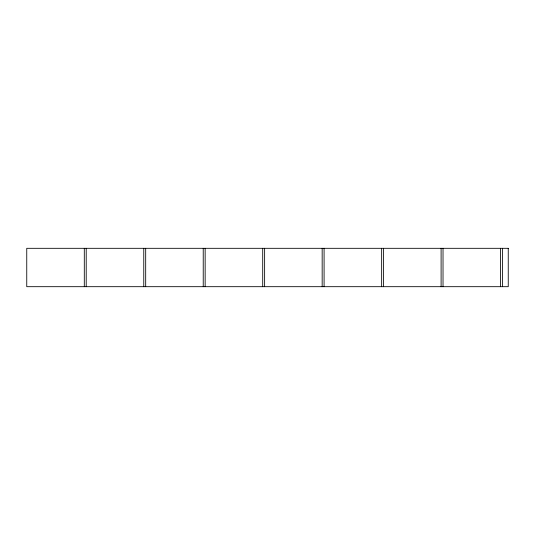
<?xml version="1.0" encoding="UTF-8"?>
<svg xmlns="http://www.w3.org/2000/svg" width="535" height="535" viewBox="0 0 535 535"><rect width="100%" height="100%" fill="white"/><g stroke="black" fill="none" stroke-linecap="round" stroke-linejoin="round"><path stroke-width="0.8" d="M502.492 248.314L502.492 286.686M500.579 248.314L500.579 286.686M443.027 248.314L443.027 286.686M441.107 248.314L441.107 286.686M383.562 248.314L383.562 286.686M381.642 248.314L381.642 286.686M324.09 248.314L324.09 286.686M322.17 248.314L322.17 286.686M264.624 248.314L264.624 286.686M262.705 248.314L262.705 286.686M205.152 248.314L205.152 286.686M203.233 248.314L203.233 286.686M145.687 248.314L145.687 286.686M143.768 248.314L143.768 286.686M86.215 248.314L86.215 286.686M84.303 248.314L84.303 286.686M508.25 248.314L26.75 248.314L26.75 286.686L508.25 286.686L508.25 248.314"/></g></svg>
